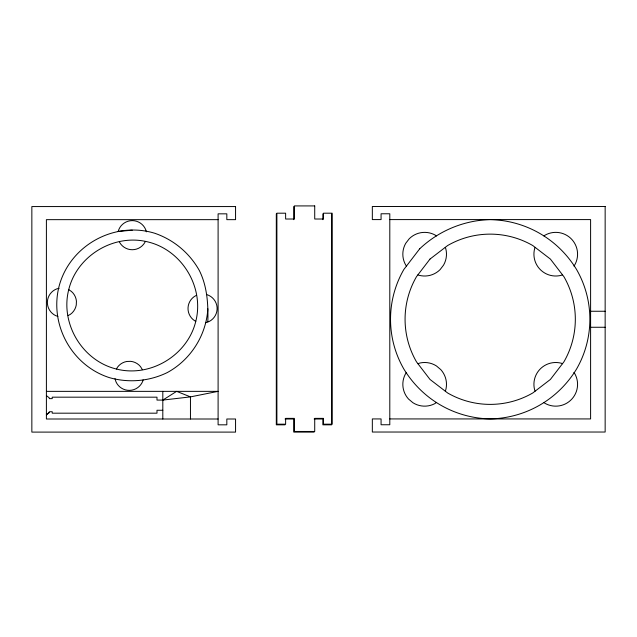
<?xml version="1.0" encoding="UTF-8"?>
<svg xmlns="http://www.w3.org/2000/svg" width="637" height="637" viewBox="0 0 637 637"><rect width="100%" height="100%" fill="white"/><g stroke="black" fill="none" stroke-linecap="round" stroke-linejoin="round"><path stroke-width="0.96" d="M207.845 308.754C206.253 335.349 190.654 359.881 167.236 372.597C149.273 381.316 128.77 383.124 109.548 377.685C70.492 365.264 47.902 321.94 60.069 282.804C72.491 243.748 115.815 221.158 154.95 233.325C173.821 239.862 189.595 253.088 199.341 270.518C207.312 286.523 208.291 304.39 207.845 321.956M143.102 379.859L142.839 380.974A14.547 14.547 0 0 1 115.966 381.794L115.018 378.641M145.18 241.654L144.854 242.45A14.547 14.547 0 0 1 119.652 242.45L119.374 241.781M535.136 247.371L534.682 248.47A21.825 21.825 0 0 0 561.308 275.295L562.479 274.818M445.335 391.206L445.454 390.951A21.825 21.825 0 0 0 440.788 369.627L436.441 365.949A21.825 21.825 0 0 0 419.998 363.002L417.952 363.743M116.499 369.03L117.423 367.318A14.547 14.547 0 0 1 126.89 361.458L130.689 361.338A14.547 14.547 0 0 1 140.498 366.609L142.37 369.635M573.929 266.051L574.606 265.175A21.825 21.825 0 0 0 544.898 235.252L543.966 235.961M406.414 372.398L406.287 372.549A21.825 21.825 0 0 0 408.524 399.025L412.88 402.703A21.825 21.825 0 0 0 434.681 403.715L436.385 402.528M46.397 414.83L49.312 412.457L49.312 411.725L52.218 411.725L52.218 413.182L156.989 413.182L156.989 410.268L162.809 410.268M46.397 414.607L49.312 412.457M46.397 395.609L49.312 397.902L49.312 398.627L52.218 398.627L52.218 397.177L156.989 397.177L156.989 400.084L162.809 400.084L176.632 391.357L190.455 396.883L218.101 391.357L46.397 391.357M68.111 315.538L70.277 314.415A14.547 14.547 0 0 0 76.265 305.019L76.432 301.229A14.547 14.547 0 0 0 71.296 291.348L68.732 289.708M196.387 295.425L195.838 295.624A14.547 14.547 0 0 0 194.755 320.801L195.774 321.279M59.098 288.338L56.972 288.808A14.547 14.547 0 0 0 55.777 315.673L57.895 316.342M162.809 400.084L190.455 396.883L190.455 419.003M205.385 322.76L209.294 321.422A14.547 14.547 0 0 0 206.929 294.644L206.595 294.581M132.249 230.196L118.187 231.438A14.547 14.547 0 0 1 146.303 231.414L146.359 231.82M218.101 219.654L46.397 219.654L46.397 419.003L218.101 419.003M389.796 219.59L590.603 219.59L590.603 418.931L389.796 418.931M590.603 311.254L605.15 311.254M590.603 327.267L605.15 327.267M285.034 419.003L293.761 419.003L293.761 432.101L314.137 432.101M314.137 419.003L322.863 419.003L322.863 424.823L331.598 424.823L331.598 213.833M285.034 424.823L276.307 424.823L276.307 213.833M562.479 363.703L561.308 363.225A21.825 21.825 0 0 0 534.682 390.051L535.136 391.15M417.92 274.826L419.011 275.28A21.825 21.825 0 0 0 440.095 269.626L443.559 265.103A21.825 21.825 0 0 0 445.741 248.541L445.255 247.371M543.966 402.56L544.898 403.269A21.825 21.825 0 0 0 574.606 373.346L573.929 372.47M436.433 235.953L435.573 235.292A21.825 21.825 0 0 0 409.225 238.764L405.753 243.278A21.825 21.825 0 0 0 405.753 265.103L406.478 266.043M322.863 213.833L322.863 219.654M293.761 206.563L293.761 219.654M162.809 391.357L162.809 419.003M68.756 289.524C59.989 323.453 82.229 360.661 116.268 369.006C150.197 377.773 187.405 355.526 195.75 321.486C204.517 287.558 182.27 250.349 148.23 242.004C114.302 233.238 77.093 255.485 68.756 289.524M419.719 248.78L403.882 269.427A99.675 99.675 0 0 0 403.882 369.094C422.442 399.534 454.555 418.079 490.195 418.931C525.843 418.079 557.956 399.534 576.517 369.094A99.675 99.675 0 0 0 576.517 269.427C557.956 238.986 525.843 220.442 490.195 219.59C463.903 220.346 438.853 230.721 419.719 248.78M430.007 259.068L416.479 276.697A85.119 85.119 0 0 0 416.479 361.824L430.007 379.453L447.636 392.981A85.119 85.119 0 0 0 532.763 392.981L550.392 379.453L563.92 361.824A85.119 85.119 0 0 0 563.92 276.697L550.392 259.068L532.763 245.54A85.119 85.119 0 0 0 447.636 245.54L430.007 259.068M314.718 205.918L294.35 205.918L294.35 219.017L285.623 219.017L285.623 213.196L276.888 213.196L276.888 424.186L285.623 424.186L285.623 418.366L294.35 418.366L294.35 431.456L314.718 431.456L314.718 418.366L323.453 418.366L323.453 424.186L332.18 424.186L332.18 213.196L323.453 213.196L323.453 219.017L314.718 219.017L314.718 205.918M605.15 206.492L372.334 206.492L372.334 219.59L381.069 219.59L381.069 213.769L389.796 213.769L389.796 424.752L381.069 424.752L381.069 418.931L372.334 418.931L372.334 432.029L605.15 432.029L605.15 206.492M235.563 206.563L31.85 206.563L31.85 432.101L235.563 432.101L235.563 419.003L226.828 419.003L226.828 424.823L218.101 424.823L218.101 213.833L226.828 213.833L226.828 219.654L235.563 219.654L235.563 206.563"/></g></svg>
